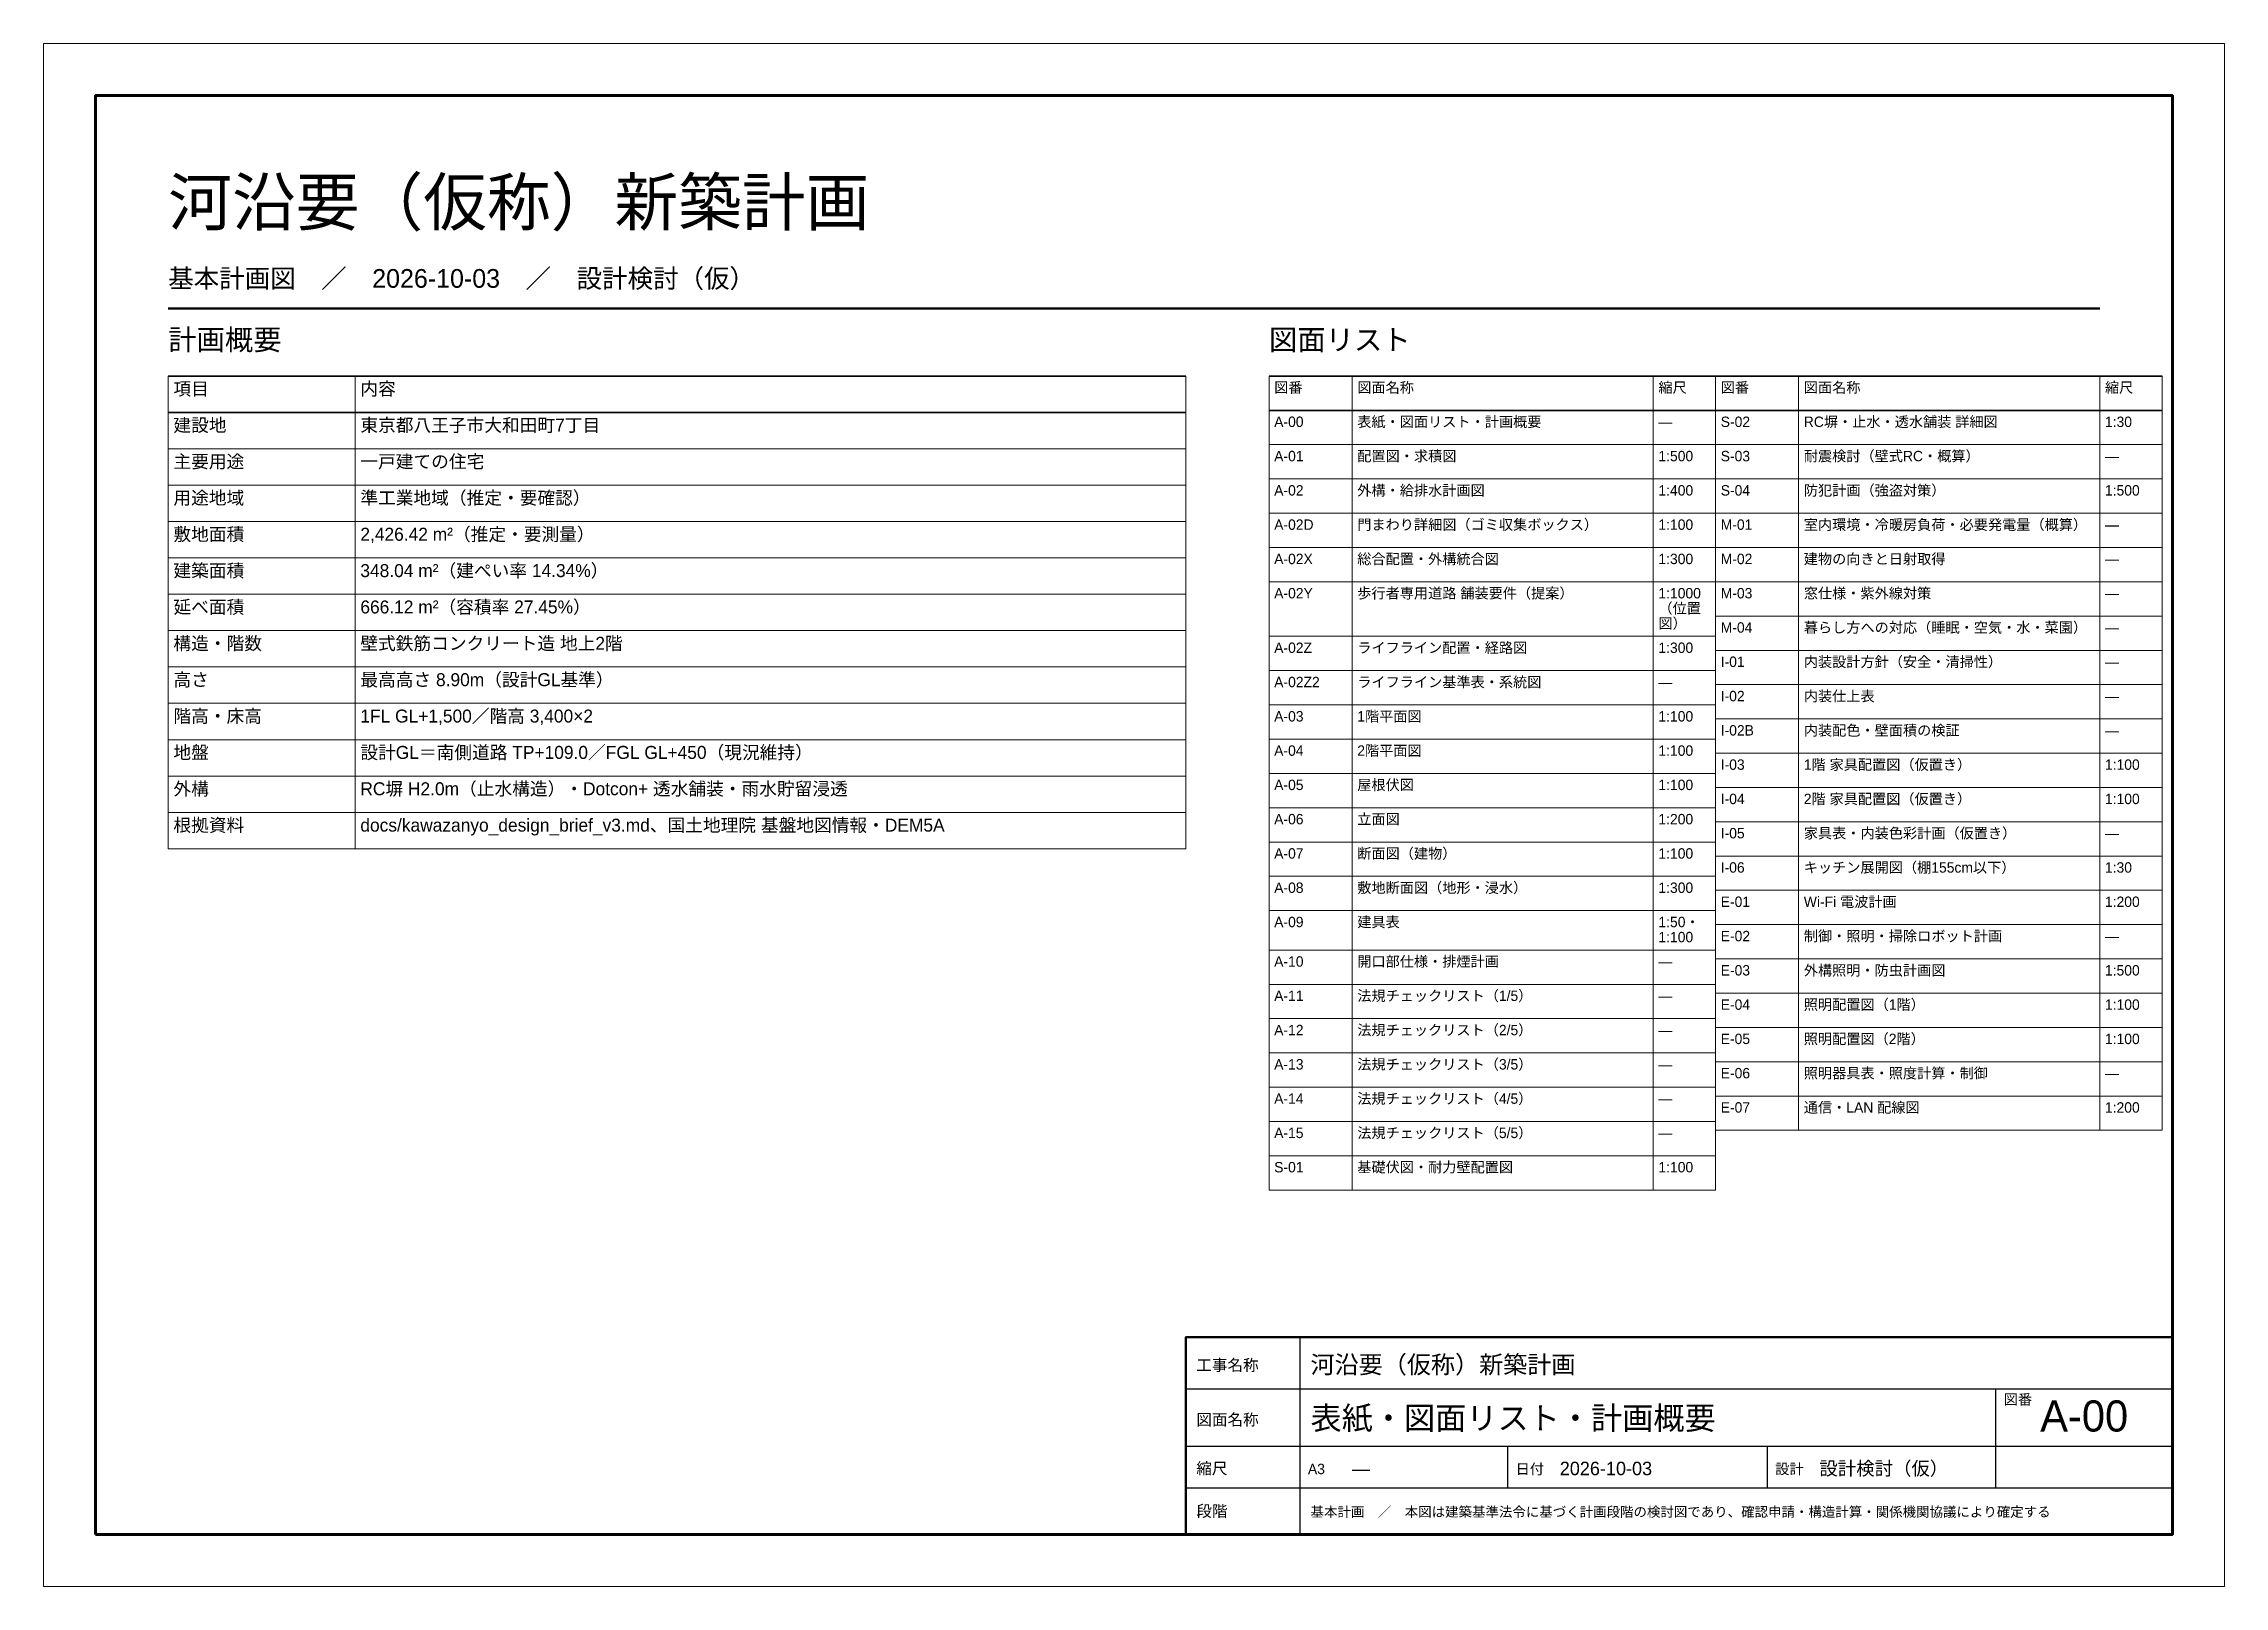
# Model space of a CAD drawing. Header units: millimetres. Extents: x 0 to 420, y 0 to 297.
import ezdxf
from ezdxf.enums import TextEntityAlignment as Align

# ---------------------------------------------------------------- set-up
doc = ezdxf.new("R2010")
doc.units = ezdxf.units.MM
doc.header["$LTSCALE"] = 0.5
for name, color, linetype, lineweight in [('A-SYMB', 7, 'Continuous', 18), ('A-TEXT', 7, 'Continuous', 18), ('G-FRAME', 7, 'Continuous', 70), ('G-TABLE', 7, 'Continuous', 18), ('G-TITLE', 7, 'Continuous', 25)]:
    doc.layers.add(name, color=color, linetype=linetype, lineweight=lineweight)
doc.styles.add('JP', font='ipag.ttf')

msp = doc.modelspace()

# ---------------------------------------------------------------- linework, layer by layer
at = {"layer": 'A-SYMB', "lineweight": 50}
msp.add_line((24, 246), (396, 246), dxfattribs=at)
at = {"layer": 'G-FRAME', "lineweight": 0}
msp.add_lwpolyline([(0, 0), (420, 0), (420, 297), (0, 297)], close=True, dxfattribs=at)
at = {"layer": 'G-FRAME'}
msp.add_lwpolyline([(10, 10), (410, 10), (410, 287), (10, 287)], close=True, dxfattribs=at)
at = {"layer": 'G-TABLE', "lineweight": 35}
for points in [[(24, 233), (220, 233)], [(236, 233), (322, 233)], [(322, 233), (408, 233)], [(24, 226), (220, 226)], [(236, 226.4), (322, 226.4)], [(322, 226.4), (408, 226.4)]]:
    msp.add_lwpolyline(points, dxfattribs=at)
at = {"layer": 'G-TABLE'}
for points in [[(24, 233), (24, 142)], [(60, 233), (60, 142)], [(220, 233), (220, 142)], [(236, 233), (236, 76.3)], [(252, 233), (252, 76.3)], [(310, 233), (310, 76.3)], [(322, 233), (322, 76.3)], [(322, 233), (322, 87.8)], [(338, 233), (338, 87.8)], [(396, 233), (396, 87.8)], [(408, 233), (408, 87.8)]]:
    msp.add_lwpolyline(points, dxfattribs=at)
at = {"layer": 'G-TABLE', "lineweight": 18}
for points in [[(24, 219), (220, 219)], [(236, 219.8), (322, 219.8)], [(322, 219.8), (408, 219.8)], [(24, 212), (220, 212)], [(236, 213.2), (322, 213.2)], [(322, 213.2), (408, 213.2)], [(236, 206.6), (322, 206.6)], [(322, 206.6), (408, 206.6)], [(24, 205), (220, 205)], [(24, 198), (220, 198)], [(236, 200), (322, 200)], [(322, 200), (408, 200)], [(236, 193.4), (322, 193.4)], [(322, 193.4), (408, 193.4)], [(24, 191), (220, 191)], [(322, 186.8), (408, 186.8)], [(24, 184), (220, 184)], [(236, 182.9), (322, 182.9)], [(24, 177), (220, 177)], [(322, 180.2), (408, 180.2)], [(236, 176.3), (322, 176.3)], [(322, 173.6), (408, 173.6)], [(24, 170), (220, 170)], [(236, 169.7), (322, 169.7)], [(322, 167), (408, 167)], [(24, 163), (220, 163)], [(236, 163.1), (322, 163.1)], [(322, 160.4), (408, 160.4)], [(24, 156), (220, 156)], [(236, 156.5), (322, 156.5)], [(322, 153.8), (408, 153.8)], [(24, 149), (220, 149)], [(236, 149.9), (322, 149.9)], [(322, 147.2), (408, 147.2)], [(236, 143.3), (322, 143.3)], [(24, 142), (220, 142)], [(322, 140.6), (408, 140.6)], [(236, 136.7), (322, 136.7)], [(322, 134), (408, 134)], [(236, 130.1), (322, 130.1)], [(322, 127.4), (408, 127.4)], [(236, 122.5), (322, 122.5)], [(322, 120.8), (408, 120.8)], [(236, 115.9), (322, 115.9)], [(322, 114.2), (408, 114.2)], [(236, 109.3), (322, 109.3)], [(322, 107.6), (408, 107.6)], [(236, 102.7), (322, 102.7)], [(322, 101), (408, 101)], [(236, 96.1), (322, 96.1)], [(322, 94.4), (408, 94.4)], [(236, 89.5), (322, 89.5)], [(322, 87.8), (408, 87.8)], [(236, 82.9), (322, 82.9)], [(236, 76.3), (322, 76.3)]]:
    msp.add_lwpolyline(points, dxfattribs=at)
at = {"layer": 'G-TITLE'}
for p, q in [((242, 10), (242, 48)), ((220, 38), (410, 38)), ((376, 19), (376, 38)), ((220, 27), (410, 27)), ((242, 19), (242, 27)), ((282, 19), (282, 27)), ((332, 19), (332, 27)), ((220, 19), (410, 19))]:
    msp.add_line(p, q, dxfattribs=at)
at = {"layer": 'G-TITLE', "lineweight": 50}
msp.add_lwpolyline([(220, 10), (410, 10), (410, 48), (220, 48)], close=True, dxfattribs=at)

# ---------------------------------------------------------------- texts
at = {"layer": 'A-TEXT', "style": 'JP'}
for s, height, p in [('河沿要（仮称）新築計画', 9, (24, 262)), ('基本計画図\u3000／\u30002026-10-03\u3000／\u3000設計検討（仮）', 3.6, (24, 250)), ('計画概要', 4, (24, 238)), ('図面リスト', 4, (236, 238)), ('項目', 2.5, (25, 229.3)), ('内容', 2.5, (61, 229.3)), ('図番', 2, (237, 229.8)), ('図面名称', 2, (253, 229.8)), ('縮尺', 2, (311, 229.8)), ('図番', 2, (323, 229.8)), ('図面名称', 2, (339, 229.8)), ('縮尺', 2, (397, 229.8)), ('建設地', 2.5, (25, 222.3)), ('東京都八王子市大和田町7丁目', 2.5, (61, 222.3)), ('A-00', 2, (237, 223.2)), ('表紙・図面リスト・計画概要', 2, (253, 223.2)), ('—', 2, (311, 223.2)), ('S-02', 2, (323, 223.2)), ('RC塀・止水・透水舗装 詳細図', 2, (339, 223.2)), ('1:30', 2, (397, 223.2)), ('A-01', 2, (237, 216.6)), ('配置図・求積図', 2, (253, 216.6)), ('1:500', 2, (311, 216.6)), ('S-03', 2, (323, 216.6)), ('耐震検討（壁式RC・概算）', 2, (339, 216.6)), ('主要用途', 2.5, (25, 215.3)), ('一戸建ての住宅', 2.5, (61, 215.3)), ('—', 2, (397, 216.6)), ('用途地域', 2.5, (25, 208.3)), ('準工業地域（推定・要確認）', 2.5, (61, 208.3)), ('A-02', 2, (237, 210)), ('外構・給排水計画図', 2, (253, 210)), ('1:400', 2, (311, 210)), ('S-04', 2, (323, 210)), ('防犯計画（強盗対策）', 2, (339, 210)), ('1:500', 2, (397, 210)), ('敷地面積', 2.5, (25, 201.3)), ('2,426.42 m²（推定・要測量）', 2.5, (61, 201.3)), ('A-02D', 2, (237, 203.4)), ('門まわり詳細図（ゴミ収集ボックス）', 2, (253, 203.4)), ('1:100', 2, (311, 203.4)), ('M-01', 2, (323, 203.4)), ('室内環境・冷暖房負荷・必要発電量（概算）', 2, (339, 203.4)), ('—', 2, (397, 203.4)), ('A-02X', 2, (237, 196.8)), ('総合配置・外構統合図', 2, (253, 196.8)), ('1:300', 2, (311, 196.8)), ('M-02', 2, (323, 196.8)), ('建物の向きと日射取得', 2, (339, 196.8)), ('—', 2, (397, 196.8)), ('建築面積', 2.5, (25, 194.3)), ('348.04 m²（建ぺい率 14.34%）', 2.5, (61, 194.3)), ('延べ面積', 2.5, (25, 187.3)), ('666.12 m²（容積率 27.45%）', 2.5, (61, 187.3)), ('A-02Y', 2, (237, 190.2)), ('歩行者専用道路 舗装要件（提案）', 2, (253, 190.2)), ('1:1000', 2, (311, 190.2)), ('（位置', 2, (311, 187.3)), ('M-03', 2, (323, 190.2)), ('窓仕様・紫外線対策', 2, (339, 190.2)), ('—', 2, (397, 190.2)), ('図）', 2, (311, 184.4)), ('M-04', 2, (323, 183.6)), ('暮らし方への対応（睡眠・空気・水・菜園）', 2, (339, 183.6)), ('構造・階数', 2.5, (25, 180.3)), ('壁式鉄筋コンクリート造 地上2階', 2.5, (61, 180.3)), ('A-02Z', 2, (237, 179.7)), ('ライフライン配置・経路図', 2, (253, 179.7)), ('1:300', 2, (311, 179.7)), ('—', 2, (397, 183.6)), ('I-01', 2, (323, 177)), ('内装設計方針（安全・清掃性）', 2, (339, 177)), ('—', 2, (397, 177)), ('高さ', 2.5, (25, 173.3)), ('最高高さ 8.90m（設計GL基準）', 2.5, (61, 173.3)), ('A-02Z2', 2, (237, 173.1)), ('ライフライン基準表・系統図', 2, (253, 173.1)), ('—', 2, (311, 173.1)), ('I-02', 2, (323, 170.4)), ('内装仕上表', 2, (339, 170.4)), ('階高・床高', 2.5, (25, 166.3)), ('1FL GL+1,500／階高 3,400×2', 2.5, (61, 166.3)), ('A-03', 2, (237, 166.5)), ('1階平面図', 2, (253, 166.5)), ('1:100', 2, (311, 166.5)), ('—', 2, (397, 170.4)), ('I-02B', 2, (323, 163.8)), ('内装配色・壁面積の検証', 2, (339, 163.8)), ('—', 2, (397, 163.8)), ('地盤', 2.5, (25, 159.3)), ('設計GL＝南側道路 TP+109.0／FGL GL+450（現況維持）', 2.5, (61, 159.3)), ('A-04', 2, (237, 159.9)), ('2階平面図', 2, (253, 159.9)), ('1:100', 2, (311, 159.9)), ('屋根伏図', 2, (253, 153.3)), ('I-03', 2, (323, 157.2)), ('1階 家具配置図（仮置き）', 2, (339, 157.2)), ('1:100', 2, (397, 157.2)), ('外構', 2.5, (25, 152.3)), ('RC塀 H2.0m（止水構造）・Dotcon+ 透水舗装・雨水貯留浸透', 2.5, (61, 152.3)), ('A-05', 2, (237, 153.3)), ('1:100', 2, (311, 153.3)), ('I-04', 2, (323, 150.6)), ('2階 家具配置図（仮置き）', 2, (339, 150.6)), ('1:100', 2, (397, 150.6)), ('根拠資料', 2.5, (25, 145.3)), ('docs/kawazanyo_design_brief_v3.md、国土地理院 基盤地図情報・DEM5A', 2.5, (61, 145.3)), ('A-06', 2, (237, 146.7)), ('立面図', 2, (253, 146.7)), ('1:200', 2, (311, 146.7)), ('I-05', 2, (323, 144)), ('家具表・内装色彩計画（仮置き）', 2, (339, 144)), ('—', 2, (397, 144)), ('A-07', 2, (237, 140.1)), ('断面図（建物）', 2, (253, 140.1)), ('1:100', 2, (311, 140.1)), ('I-06', 2, (323, 137.4)), ('キッチン展開図（棚155cm以下）', 2, (339, 137.4)), ('1:30', 2, (397, 137.4)), ('A-08', 2, (237, 133.5)), ('敷地断面図（地形・浸水）', 2, (253, 133.5)), ('1:300', 2, (311, 133.5)), ('E-01', 2, (323, 130.8)), ('Wi-Fi 電波計画', 2, (339, 130.8)), ('1:200', 2, (397, 130.8)), ('A-09', 2, (237, 126.9)), ('建具表', 2, (253, 126.9)), ('1:50・', 2, (311, 126.9)), ('1:100', 2, (311, 124)), ('E-02', 2, (323, 124.2)), ('制御・照明・掃除ロボット計画', 2, (339, 124.2)), ('—', 2, (397, 124.2)), ('A-10', 2, (237, 119.3)), ('開口部仕様・排煙計画', 2, (253, 119.3)), ('—', 2, (311, 119.3)), ('E-03', 2, (323, 117.6)), ('外構照明・防虫計画図', 2, (339, 117.6)), ('1:500', 2, (397, 117.6)), ('A-11', 2, (237, 112.7)), ('法規チェックリスト（1/5）', 2, (253, 112.7)), ('—', 2, (311, 112.7)), ('E-04', 2, (323, 111)), ('照明配置図（1階）', 2, (339, 111)), ('1:100', 2, (397, 111)), ('A-12', 2, (237, 106.1)), ('法規チェックリスト（2/5）', 2, (253, 106.1)), ('—', 2, (311, 106.1)), ('E-05', 2, (323, 104.4)), ('照明配置図（2階）', 2, (339, 104.4)), ('1:100', 2, (397, 104.4)), ('A-13', 2, (237, 99.5)), ('法規チェックリスト（3/5）', 2, (253, 99.5)), ('—', 2, (311, 99.5)), ('E-06', 2, (323, 97.8)), ('照明器具表・照度計算・制御', 2, (339, 97.8)), ('—', 2, (397, 97.8)), ('A-14', 2, (237, 92.9)), ('法規チェックリスト（4/5）', 2, (253, 92.9)), ('—', 2, (311, 92.9)), ('E-07', 2, (323, 91.2)), ('通信・LAN 配線図', 2, (339, 91.2)), ('1:200', 2, (397, 91.2)), ('A-15', 2, (237, 86.3)), ('法規チェックリスト（5/5）', 2, (253, 86.3)), ('—', 2, (311, 86.3)), ('S-01', 2, (237, 79.7)), ('基礎伏図・耐力壁配置図', 2, (253, 79.7)), ('1:100', 2, (311, 79.7))]:
    msp.add_text(s, height=height, dxfattribs=at).set_placement(p)
at = {"layer": 'G-TITLE', "style": 'JP'}
for s, height, p in [('工事名称', 2.2, (222, 41.5)), ('河沿要（仮称）新築計画', 3.4, (244, 41)), ('表紙・図面リスト・計画概要', 4.4, (244, 30.2)), ('図番', 2, (377.5, 35)), ('図面名称', 2.2, (222, 31)), ('縮尺', 2.2, (222, 21.6)), ('A3', 2, (243.5, 21.6)), ('—', 2.6, (252, 21.4)), ('日付', 2, (283.5, 21.6)), ('2026-10-03', 2.6, (292, 21.4)), ('設計', 2, (333.5, 21.6)), ('設計検討（仮）', 2.6, (342, 21.4)), ('段階', 2.2, (222, 13.4)), ('基本計画\u3000／\u3000本図は建築基準法令に基づく計画段階の検討図であり、確認申請・構造計算・関係機関協議により確定する', 1.9, (244, 13.4))]:
    msp.add_text(s, height=height, dxfattribs=at).set_placement(p)
msp.add_text('A-00', height=6, dxfattribs=at).set_placement((393, 28), align=Align.BOTTOM_CENTER)

doc.saveas('drawing.dxf')
